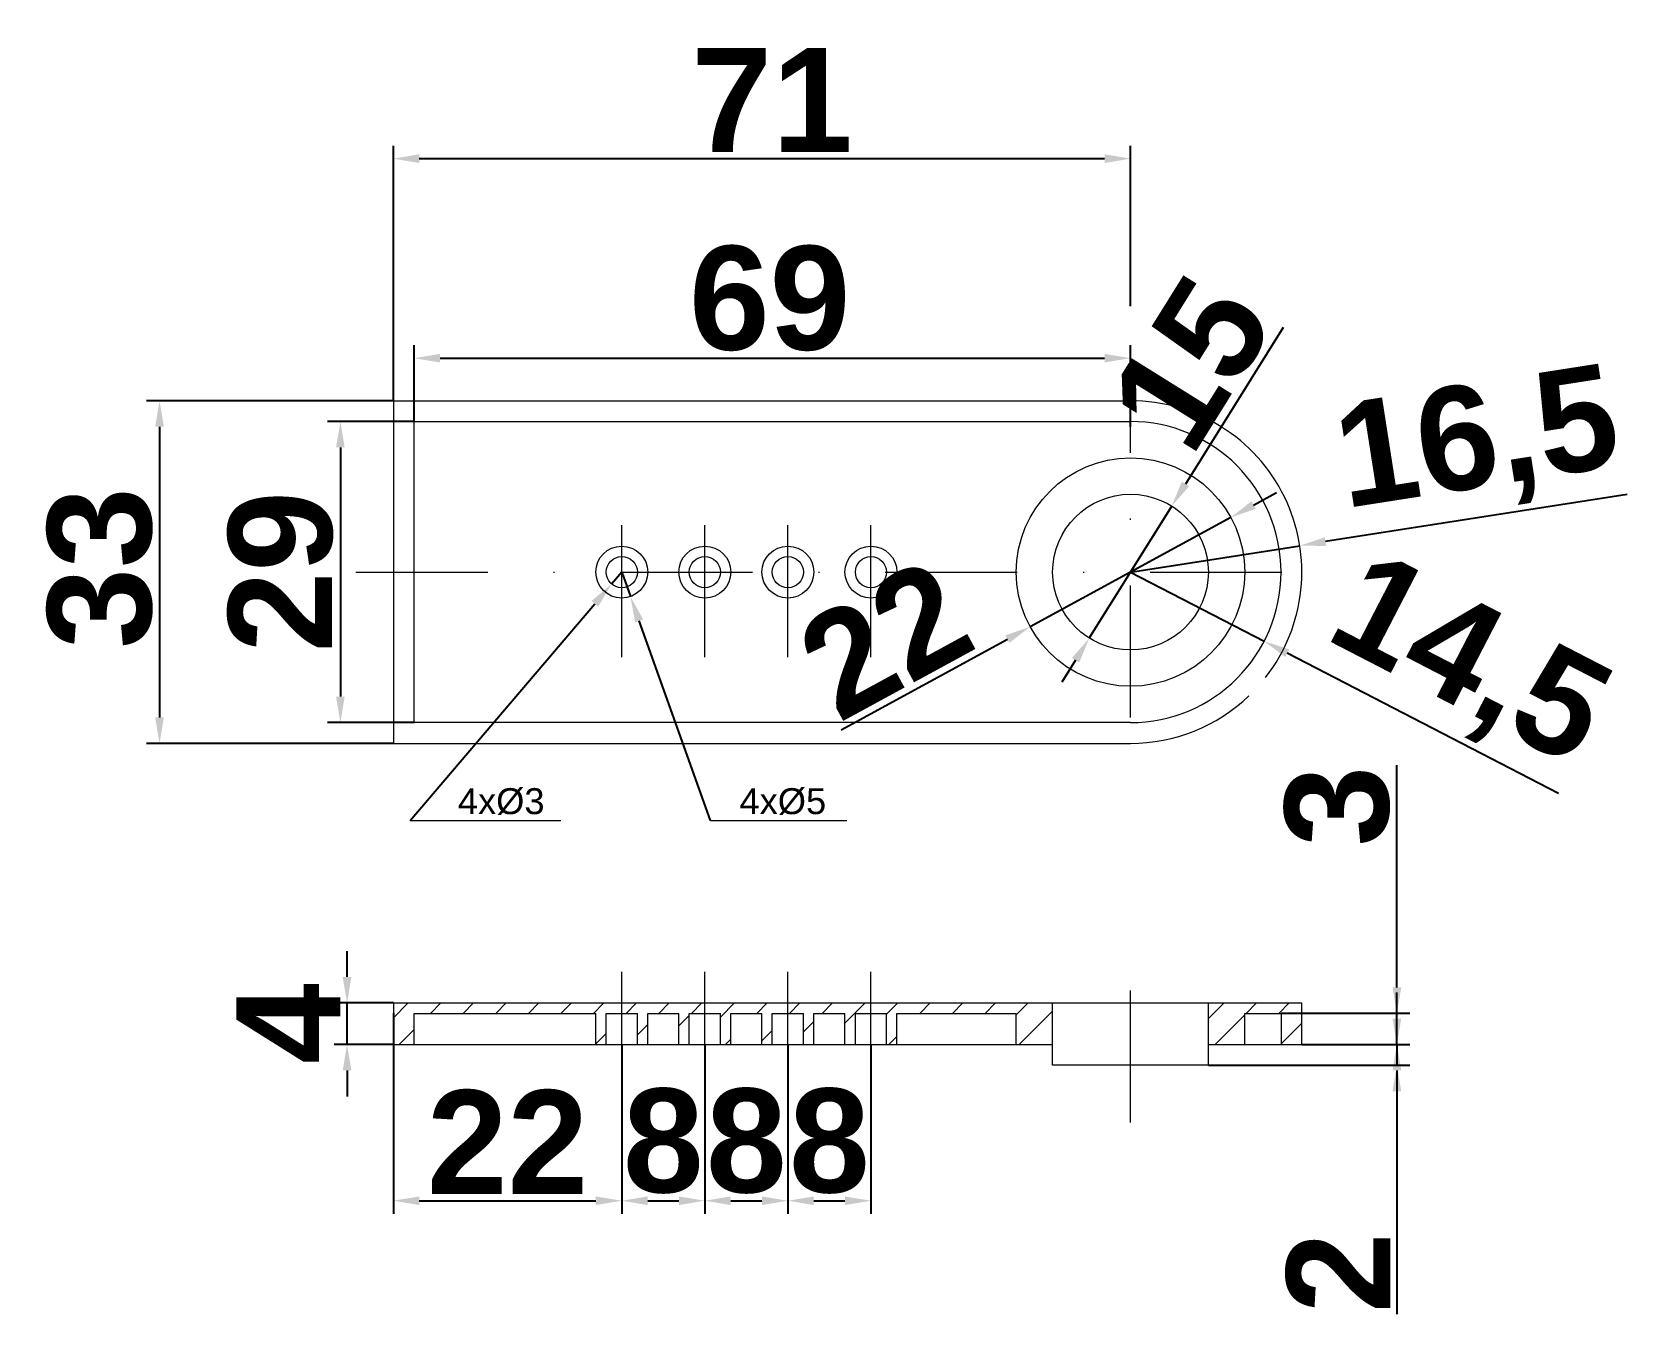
# Model space of a CAD drawing. Header units: millimetres. Extents: x 11 to 165, y 8 to 131.
import ezdxf

# ---------------------------------------------------------------- set-up
doc = ezdxf.new("R2010")
doc.units = ezdxf.units.MM
doc.linetypes.add('TRAZO_Y_PUNTO', pattern=[25.4, 12.7, -6.35, 0, -6.35])
for name, color, linetype, lineweight in [('01_Contornos', 7, 'Continuous', 20), ('03_Ejes', 1, 'TRAZO_Y_PUNTO', 18), ('04_Cotas', 3, 'Continuous', 18)]:
    doc.layers.add(name, color=color, linetype=linetype, lineweight=lineweight)
doc.styles.add('EstiloCota', font='arialbd.ttf', dxfattribs={"height": 10})
doc.styles.add('UNE', font='arial.ttf')
doc.dimstyles.new('CotasUNE', dxfattribs={"dimtxt": 10, "dimasz": 2.5, "dimexe": 1.25, "dimexo": 0, "dimtad": 1, "dimtxsty": 'EstiloCota', "dimcen": 2, "dimclrd": 256, "dimclrt": 256, "dimadec": 0, "dimazin": 0, "dimtfac": 1, "dimtmove": 0, "dimatfit": 3, "dimfxl": 1, "dimarcsym": 0})

# ---------------------------------------------------------------- blocks, each defined once
blk = doc.blocks.new('*D29')
at = {"layer": '04_Cotas', "color": 0, "lineweight": -2, "transparency": 16777216}
for p, q in [((46.23, 36.6), (46.23, 17.29)), ((68.23, 33.6), (68.23, 17.29))]:
    blk.add_line(p, q, dxfattribs=at)
at = {"layer": '04_Cotas', "lineweight": -2, "transparency": 16777216}
blk.add_line((48.73, 18.54), (65.73, 18.54), dxfattribs=at)
at = {"layer": '04_Cotas', "transparency": 16777216}
for points in [[(48.73, 18.95), (48.73, 18.12), (46.23, 18.54)], [(65.73, 18.95), (65.73, 18.12), (68.23, 18.54)]]:
    blk.add_solid(points, dxfattribs=at)
at = {"layer": 'Defpoints', "color": 0}
for p in [(46.23, 36.6), (68.23, 33.6), (68.23, 18.54)]:
    blk.add_point(p, dxfattribs=at)
at = {"layer": '04_Cotas', "transparency": 16777216, "insert": (57.23, 24.18), "char_height": 10, "attachment_point": 5, "style": 'EstiloCota'}
blk.add_mtext('22', dxfattribs=at)
blk = doc.blocks.new('*D30')
at = {"layer": '04_Cotas', "color": 0, "lineweight": -2, "transparency": 16777216}
for p, q in [((68.23, 33.6), (68.23, 17.29)), ((76.23, 33.6), (76.23, 17.29))]:
    blk.add_line(p, q, dxfattribs=at)
at = {"layer": '04_Cotas', "lineweight": -2, "transparency": 16777216}
blk.add_line((70.73, 18.54), (73.73, 18.54), dxfattribs=at)
at = {"layer": '04_Cotas', "transparency": 16777216}
for points in [[(70.73, 18.95), (70.73, 18.12), (68.23, 18.54)], [(73.73, 18.95), (73.73, 18.12), (76.23, 18.54)]]:
    blk.add_solid(points, dxfattribs=at)
at = {"layer": 'Defpoints', "color": 0}
for p in [(68.23, 33.6), (76.23, 33.6), (76.23, 18.54)]:
    blk.add_point(p, dxfattribs=at)
at = {"layer": '04_Cotas', "transparency": 16777216, "insert": (72.23, 24.27), "char_height": 10, "attachment_point": 5, "style": 'EstiloCota'}
blk.add_mtext('8', dxfattribs=at)
blk = doc.blocks.new('*D31')
at = {"layer": '04_Cotas', "color": 0, "lineweight": -2, "transparency": 16777216}
for p, q in [((76.23, 33.6), (76.23, 17.29)), ((84.23, 33.6), (84.23, 17.29))]:
    blk.add_line(p, q, dxfattribs=at)
at = {"layer": '04_Cotas', "lineweight": -2, "transparency": 16777216}
blk.add_line((78.73, 18.54), (81.73, 18.54), dxfattribs=at)
at = {"layer": '04_Cotas', "transparency": 16777216}
for points in [[(78.73, 18.95), (78.73, 18.12), (76.23, 18.54)], [(81.73, 18.95), (81.73, 18.12), (84.23, 18.54)]]:
    blk.add_solid(points, dxfattribs=at)
at = {"layer": 'Defpoints', "color": 0}
for p in [(76.23, 33.6), (84.23, 33.6), (84.23, 18.54)]:
    blk.add_point(p, dxfattribs=at)
at = {"layer": '04_Cotas', "transparency": 16777216, "insert": (80.23, 24.27), "char_height": 10, "attachment_point": 5, "style": 'EstiloCota'}
blk.add_mtext('8', dxfattribs=at)
blk = doc.blocks.new('*D32')
at = {"layer": '04_Cotas', "color": 0, "lineweight": -2, "transparency": 16777216}
for p, q in [((84.23, 33.6), (84.23, 17.29)), ((92.23, 33.6), (92.23, 17.29))]:
    blk.add_line(p, q, dxfattribs=at)
at = {"layer": '04_Cotas', "lineweight": -2, "transparency": 16777216}
blk.add_line((86.73, 18.54), (89.73, 18.54), dxfattribs=at)
at = {"layer": '04_Cotas', "transparency": 16777216}
for points in [[(86.73, 18.95), (86.73, 18.12), (84.23, 18.54)], [(89.73, 18.95), (89.73, 18.12), (92.23, 18.54)]]:
    blk.add_solid(points, dxfattribs=at)
at = {"layer": 'Defpoints', "color": 0}
for p in [(84.23, 33.6), (92.23, 33.6), (92.23, 18.54)]:
    blk.add_point(p, dxfattribs=at)
at = {"layer": '04_Cotas', "transparency": 16777216, "insert": (88.23, 24.27), "char_height": 10, "attachment_point": 5, "style": 'EstiloCota'}
blk.add_mtext('8', dxfattribs=at)
blk = doc.blocks.new('*D33')
at = {"layer": '04_Cotas', "color": 0, "lineweight": -2, "transparency": 16777216}
for p, q in [((48.23, 93.59), (48.23, 100.94)), ((117.23, 93.09), (117.23, 100.94))]:
    blk.add_line(p, q, dxfattribs=at)
at = {"layer": '04_Cotas', "lineweight": -2, "transparency": 16777216}
blk.add_line((50.73, 99.69), (114.73, 99.69), dxfattribs=at)
at = {"layer": '04_Cotas', "transparency": 16777216}
for points in [[(50.73, 100.11), (50.73, 99.28), (48.23, 99.69)], [(114.73, 100.11), (114.73, 99.28), (117.23, 99.69)]]:
    blk.add_solid(points, dxfattribs=at)
at = {"layer": 'Defpoints', "color": 0}
for p in [(117.23, 99.69), (48.23, 93.59), (117.23, 93.09)]:
    blk.add_point(p, dxfattribs=at)
at = {"layer": '04_Cotas', "transparency": 16777216, "insert": (82.48, 105.43), "char_height": 10, "attachment_point": 5, "style": 'EstiloCota'}
blk.add_mtext('69', dxfattribs=at)
blk = doc.blocks.new('*D34')
at = {"layer": '04_Cotas', "color": 0, "lineweight": -2, "transparency": 16777216}
for p, q in [((46.23, 95.59), (46.23, 120.16)), ((117.23, 104.69), (117.23, 120.16))]:
    blk.add_line(p, q, dxfattribs=at)
at = {"layer": '04_Cotas', "lineweight": -2, "transparency": 16777216}
blk.add_line((48.73, 118.91), (114.73, 118.91), dxfattribs=at)
at = {"layer": '04_Cotas', "transparency": 16777216}
for points in [[(48.73, 119.33), (48.73, 118.49), (46.23, 118.91)], [(114.73, 119.33), (114.73, 118.49), (117.23, 118.91)]]:
    blk.add_solid(points, dxfattribs=at)
at = {"layer": 'Defpoints', "color": 0}
for p in [(117.23, 118.91), (117.23, 104.69), (46.23, 95.59)]:
    blk.add_point(p, dxfattribs=at)
at = {"layer": '04_Cotas', "transparency": 16777216, "insert": (82.71, 124.56), "char_height": 10, "attachment_point": 5, "style": 'EstiloCota'}
blk.add_mtext('71', dxfattribs=at)
blk = doc.blocks.new('*D35')
at = {"layer": '04_Cotas', "color": 0, "lineweight": -2, "transparency": 16777216}
for p, q in [((48.23, 93.59), (39.88, 93.59)), ((48.23, 64.59), (39.88, 64.59))]:
    blk.add_line(p, q, dxfattribs=at)
at = {"layer": '04_Cotas', "lineweight": -2, "transparency": 16777216}
blk.add_line((41.13, 91.09), (41.13, 67.09), dxfattribs=at)
at = {"layer": '04_Cotas', "transparency": 16777216}
for points in [[(40.71, 91.09), (41.54, 91.09), (41.13, 93.59)], [(40.71, 67.09), (41.54, 67.09), (41.13, 64.59)]]:
    blk.add_solid(points, dxfattribs=at)
at = {"layer": 'Defpoints', "color": 0}
for p in [(48.23, 93.59), (41.13, 64.59), (48.23, 64.59)]:
    blk.add_point(p, dxfattribs=at)
at = {"layer": '04_Cotas', "transparency": 16777216, "insert": (35.39, 79.13), "char_height": 10, "attachment_point": 5, "rotation": 90, "style": 'EstiloCota'}
blk.add_mtext('29', dxfattribs=at)
blk = doc.blocks.new('*D26')
at = {"layer": '04_Cotas', "color": 0, "lineweight": -2, "transparency": 16777216}
for p, q in [((46.23, 95.59), (22.46, 95.59)), ((46.23, 62.59), (22.46, 62.59))]:
    blk.add_line(p, q, dxfattribs=at)
at = {"layer": '04_Cotas', "lineweight": -2, "transparency": 16777216}
blk.add_line((23.71, 93.09), (23.71, 65.09), dxfattribs=at)
at = {"layer": '04_Cotas', "transparency": 16777216}
for points in [[(23.29, 93.09), (24.13, 93.09), (23.71, 95.59)], [(23.29, 65.09), (24.13, 65.09), (23.71, 62.59)]]:
    blk.add_solid(points, dxfattribs=at)
at = {"layer": 'Defpoints', "color": 0}
for p in [(46.23, 95.59), (23.71, 62.59), (46.23, 62.59)]:
    blk.add_point(p, dxfattribs=at)
at = {"layer": '04_Cotas', "transparency": 16777216, "insert": (17.98, 79.48), "char_height": 10, "attachment_point": 5, "rotation": 90, "style": 'EstiloCota'}
blk.add_mtext('33', dxfattribs=at)
blk = doc.blocks.new('*D36')
at = {"layer": '04_Cotas', "lineweight": -2, "transparency": 16777216}
for p, q in [((41.77, 40.09), (41.77, 42.59)), ((41.77, 33.59), (41.77, 37.59)), ((41.77, 31.09), (41.77, 28.59))]:
    blk.add_line(p, q, dxfattribs=at)
at = {"layer": '04_Cotas', "color": 0, "lineweight": -2, "transparency": 16777216}
for p, q in [((46.23, 37.59), (40.52, 37.59)), ((46.23, 33.59), (40.52, 33.59))]:
    blk.add_line(p, q, dxfattribs=at)
at = {"layer": '04_Cotas', "transparency": 16777216}
for points in [[(41.35, 40.09), (42.19, 40.09), (41.77, 37.59)], [(41.35, 31.09), (42.19, 31.09), (41.77, 33.59)]]:
    blk.add_solid(points, dxfattribs=at)
at = {"layer": 'Defpoints', "color": 0}
for p in [(41.77, 37.59), (46.23, 37.59), (46.23, 33.59)]:
    blk.add_point(p, dxfattribs=at)
at = {"layer": '04_Cotas', "transparency": 16777216, "insert": (36.12, 35.59), "char_height": 10, "attachment_point": 5, "rotation": 90, "style": 'EstiloCota'}
blk.add_mtext('4', dxfattribs=at)
blk = doc.blocks.new('*D37')
at = {"layer": '04_Cotas', "lineweight": -2, "transparency": 16777216}
for p, q in [((142.89, 36.09), (142.89, 38.59)), ((142.89, 33.59), (142.89, 31.59)), ((142.89, 29.09), (142.89, 7.62))]:
    blk.add_line(p, q, dxfattribs=at)
at = {"layer": '04_Cotas', "color": 0, "lineweight": -2, "transparency": 16777216}
for p, q in [((133.73, 33.59), (144.14, 33.59)), ((124.73, 31.59), (144.14, 31.59))]:
    blk.add_line(p, q, dxfattribs=at)
at = {"layer": '04_Cotas', "transparency": 16777216}
for points in [[(142.47, 36.09), (143.31, 36.09), (142.89, 33.59)], [(142.47, 29.09), (143.31, 29.09), (142.89, 31.59)]]:
    blk.add_solid(points, dxfattribs=at)
at = {"layer": 'Defpoints', "color": 0}
for p in [(133.73, 33.59), (142.89, 33.59), (124.73, 31.59)]:
    blk.add_point(p, dxfattribs=at)
at = {"layer": '04_Cotas', "transparency": 16777216, "insert": (137.25, 11.6), "char_height": 10, "attachment_point": 5, "rotation": 90, "style": 'EstiloCota'}
blk.add_mtext('2', dxfattribs=at)
blk = doc.blocks.new('*D38')
at = {"layer": '04_Cotas', "lineweight": -2, "transparency": 16777216}
for p, q in [((142.89, 39.09), (142.89, 60.48)), ((142.89, 33.59), (142.89, 36.59)), ((142.89, 31.09), (142.89, 28.59))]:
    blk.add_line(p, q, dxfattribs=at)
at = {"layer": '04_Cotas', "color": 0, "lineweight": -2, "transparency": 16777216}
for p, q in [((131.73, 36.59), (144.14, 36.59)), ((133.73, 33.59), (144.14, 33.59))]:
    blk.add_line(p, q, dxfattribs=at)
at = {"layer": '04_Cotas', "transparency": 16777216}
for points in [[(142.47, 39.09), (143.31, 39.09), (142.89, 36.59)], [(142.47, 31.09), (143.31, 31.09), (142.89, 33.59)]]:
    blk.add_solid(points, dxfattribs=at)
at = {"layer": 'Defpoints', "color": 0}
for p in [(131.73, 36.59), (133.73, 33.59), (142.89, 33.59)]:
    blk.add_point(p, dxfattribs=at)
at = {"layer": '04_Cotas', "transparency": 16777216, "insert": (137.16, 56.54), "char_height": 10, "attachment_point": 5, "rotation": 90, "style": 'EstiloCota'}
blk.add_mtext('3', dxfattribs=at)
blk = doc.blocks.new('*D39')
at = {"layer": '04_Cotas', "lineweight": -2, "transparency": 16777216}
for p, q in [((131.92, 102.64), (122.52, 87.57)), ((113.26, 72.72), (121.2, 85.45)), ((111.94, 70.6), (110.62, 68.48))]:
    blk.add_line(p, q, dxfattribs=at)
at = {"layer": '04_Cotas', "transparency": 16777216}
for points in [[(122.17, 87.79), (122.88, 87.35), (121.2, 85.45)], [(111.59, 70.82), (112.29, 70.38), (113.26, 72.72)]]:
    blk.add_solid(points, dxfattribs=at)
at = {"layer": 'Defpoints', "color": 0}
for p in [(121.2, 85.45), (113.26, 72.72)]:
    blk.add_point(p, dxfattribs=at)
at = {"layer": '04_Cotas', "transparency": 16777216, "insert": (123.02, 99.2), "char_height": 10, "attachment_point": 5, "rotation": 58.0512, "style": 'EstiloCota'}
blk.add_mtext('15', dxfattribs=at)
blk = doc.blocks.new('*D40')
at = {"layer": '04_Cotas', "lineweight": -2, "transparency": 16777216}
for p, q in [((129.09, 85.54), (131.28, 86.74)), ((126.89, 84.35), (107.57, 73.83)), ((89.36, 63.91), (105.37, 72.63))]:
    blk.add_line(p, q, dxfattribs=at)
at = {"layer": '04_Cotas', "transparency": 16777216}
for points in [[(128.89, 85.91), (129.29, 85.18), (126.89, 84.35)], [(105.18, 73), (105.57, 72.27), (107.57, 73.83)]]:
    blk.add_solid(points, dxfattribs=at)
at = {"layer": 'Defpoints', "color": 0}
for p in [(126.89, 84.35), (107.57, 73.83)]:
    blk.add_point(p, dxfattribs=at)
at = {"layer": '04_Cotas', "transparency": 16777216, "insert": (93.57, 72.63), "char_height": 10, "attachment_point": 5, "rotation": 28.5682, "style": 'EstiloCota'}
blk.add_mtext('22', dxfattribs=at)
blk = doc.blocks.new('*D41')
at = {"layer": '04_Cotas', "lineweight": -2, "transparency": 16777216}
for p, q in [((117.23, 79.09), (130.11, 72.43)), ((158.46, 57.77), (132.33, 71.28))]:
    blk.add_line(p, q, dxfattribs=at)
at = {"layer": '04_Cotas', "transparency": 16777216}
blk.add_solid([(132.52, 71.65), (132.14, 70.91), (130.11, 72.43)], dxfattribs=at)
at = {"layer": 'Defpoints', "color": 0}
for p in [(117.23, 79.09), (130.11, 72.43)]:
    blk.add_point(p, dxfattribs=at)
at = {"layer": '04_Cotas', "transparency": 16777216, "insert": (149.61, 69.96), "char_height": 10, "attachment_point": 5, "rotation": 332.6627, "style": 'EstiloCota'}
blk.add_mtext('14,5', dxfattribs=at)
blk = doc.blocks.new('*D42')
at = {"layer": '04_Cotas', "lineweight": -2, "transparency": 16777216}
for p, q in [((68.23, 79.09), (67.26, 77.95)), ((47.86, 55.15), (65.64, 76.04))]:
    blk.add_line(p, q, dxfattribs=at)
at = {"layer": '04_Cotas', "transparency": 16777216}
blk.add_solid([(65.32, 76.31), (65.96, 75.77), (67.26, 77.95)], dxfattribs=at)
at = {"layer": 'Defpoints', "color": 0}
for p in [(68.23, 79.09), (67.26, 77.95)]:
    blk.add_point(p, dxfattribs=at)
blk = doc.blocks.new('*D27')
at = {"layer": '04_Cotas', "lineweight": -2, "transparency": 16777216}
for p, q in [((68.23, 79.09), (69.07, 76.73)), ((76.77, 55.15), (69.91, 74.38))]:
    blk.add_line(p, q, dxfattribs=at)
at = {"layer": '04_Cotas', "transparency": 16777216}
blk.add_solid([(70.3, 74.52), (69.52, 74.24), (69.07, 76.73)], dxfattribs=at)
at = {"layer": 'Defpoints', "color": 0}
for p in [(68.23, 79.09), (69.07, 76.73)]:
    blk.add_point(p, dxfattribs=at)
blk = doc.blocks.new('*D28')
at = {"layer": '04_Cotas', "lineweight": -2, "transparency": 16777216}
for p, q in [((165.06, 86.56), (136, 82.02)), ((117.23, 79.09), (133.53, 81.63))]:
    blk.add_line(p, q, dxfattribs=at)
at = {"layer": '04_Cotas', "transparency": 16777216}
blk.add_solid([(135.94, 82.43), (136.07, 81.61), (133.53, 81.63)], dxfattribs=at)
at = {"layer": 'Defpoints', "color": 0}
for p in [(133.53, 81.63), (117.23, 79.09)]:
    blk.add_point(p, dxfattribs=at)
at = {"layer": '04_Cotas', "transparency": 16777216, "insert": (150.72, 91.16), "char_height": 10, "attachment_point": 5, "rotation": 8.8787, "style": 'EstiloCota'}
blk.add_mtext('16,5', dxfattribs=at)

msp = doc.modelspace()

# ---------------------------------------------------------------- hatches: boundary and pattern name
at = {"layer": '01_Contornos'}
h = msp.add_hatch(dxfattribs=at)
h.set_pattern_fill('LINE', scale=0.7, angle=45)
h.set_pattern_definition([(45, (-3.769, -4.4117), (-1.571545, 1.571545), [])])
h.paths.add_polyline_path([(48.231, 36.588), (65.731, 36.588), (65.731, 33.588), (66.731, 33.588), (66.731, 36.588), (69.731, 36.588), (69.731, 33.588), (70.731, 33.588), (70.731, 36.588), (73.731, 36.588), (73.731, 33.588), (74.731, 33.588), (74.731, 36.588), (77.731, 36.588), (77.731, 33.588), (78.731, 33.588), (78.731, 36.588), (81.731, 36.588), (81.731, 33.588), (82.731, 33.588), (82.731, 36.588), (85.731, 36.588), (85.731, 33.588), (86.731, 33.588), (86.731, 36.588), (89.731, 36.588), (89.731, 33.588), (90.731, 33.588), (90.731, 36.588), (93.731, 36.588), (93.731, 33.588), (94.731, 33.588), (94.731, 36.588), (106.231, 36.588), (106.231, 33.588), (109.731, 33.588), (109.731, 37.588), (46.231, 37.588), (46.231, 33.588), (48.231, 33.588)])
h.paths.add_polyline_path([(128.231, 36.588), (131.731, 36.588), (131.731, 33.588), (133.731, 33.588), (133.731, 37.588), (124.731, 37.588), (124.731, 33.588), (128.231, 33.588)])

# ---------------------------------------------------------------- linework, layer by layer
at = {"layer": '01_Contornos', "color": 7}
for p, q in [((46.231, 95.588), (117.231, 95.588)), ((46.231, 95.588), (46.231, 62.588)), ((48.231, 64.588), (48.231, 93.588)), ((48.231, 93.588), (117.231, 93.588)), ((117.231, 64.588), (48.231, 64.588)), ((46.231, 62.588), (117.231, 62.588)), ((46.231, 37.588), (133.731, 37.588)), ((46.231, 37.588), (46.231, 33.588)), ((109.731, 31.588), (109.731, 37.588)), ((124.731, 31.588), (124.731, 37.588)), ((133.731, 33.588), (133.731, 37.588)), ((48.231, 33.588), (48.231, 36.588)), ((48.231, 36.588), (65.731, 36.588)), ((65.731, 33.588), (65.731, 36.588)), ((66.731, 36.588), (69.731, 36.588)), ((66.731, 33.588), (66.731, 36.588)), ((69.731, 33.588), (69.731, 36.588)), ((70.731, 36.588), (73.731, 36.588)), ((70.731, 33.588), (70.731, 36.588)), ((73.731, 33.588), (73.731, 36.588)), ((74.731, 36.588), (77.731, 36.588)), ((74.731, 33.588), (74.731, 36.588)), ((77.731, 33.588), (77.731, 36.588)), ((78.731, 36.588), (81.731, 36.588)), ((78.731, 33.588), (78.731, 36.588)), ((81.731, 33.588), (81.731, 36.588)), ((82.731, 36.588), (85.731, 36.588)), ((82.731, 33.588), (82.731, 36.588)), ((85.731, 33.588), (85.731, 36.588)), ((86.731, 36.588), (89.731, 36.588)), ((86.731, 33.588), (86.731, 36.588)), ((89.731, 33.588), (89.731, 36.588)), ((90.731, 36.588), (93.731, 36.588)), ((90.731, 33.588), (90.731, 36.588)), ((93.731, 33.588), (93.731, 36.588)), ((94.731, 36.588), (106.231, 36.588)), ((94.731, 33.588), (94.731, 36.588)), ((106.231, 33.588), (106.231, 36.588)), ((128.231, 36.588), (131.731, 36.588)), ((128.231, 33.588), (128.231, 36.588)), ((131.731, 36.588), (131.731, 33.588)), ((46.231, 33.588), (109.731, 33.588)), ((124.731, 33.588), (133.731, 33.588)), ((124.731, 31.588), (109.731, 31.588))]:
    msp.add_line(p, q, dxfattribs=at)
for centre, radius in [((117.231, 79.088), 11), ((117.231, 79.088), 7.5), ((68.231, 79.088), 2.5), ((76.231, 79.088), 2.5), ((84.231, 79.088), 2.5), ((92.231, 79.088), 2.5), ((68.231, 79.088), 1.5), ((76.231, 79.088), 1.5), ((84.231, 79.088), 1.5), ((92.231, 79.088), 1.5)]:
    msp.add_circle(centre, radius, dxfattribs=at)
for radius, start, end in [(16.5, 322.07446, 90), (14.5, 270, 90), (16.5, 270, 313.7423)]:
    msp.add_arc((117.231, 79.088), radius, start, end, dxfattribs=at)
at = {"layer": '03_Ejes'}
for p, q in [((117.231, 65.088), (117.231, 93.088)), ((68.231, 70.901), (68.231, 87.276)), ((76.231, 70.901), (76.231, 87.276)), ((84.231, 70.901), (84.231, 87.276)), ((92.231, 70.901), (92.231, 87.276)), ((42.616, 79.088), (135.636, 79.088)), ((117.231, 26.088), (117.231, 43.088)), ((68.231, 30.588), (68.231, 40.587)), ((76.231, 30.588), (76.231, 40.587)), ((84.231, 30.588), (84.231, 40.587)), ((92.231, 30.588), (92.231, 40.587))]:
    msp.add_line(p, q, dxfattribs=at)
at = {"layer": '04_Cotas'}
for p, q in [((47.86, 55.15), (62.352, 55.15)), ((76.77, 55.15), (89.918, 55.15))]:
    msp.add_line(p, q, dxfattribs=at)

# ---------------------------------------------------------------- texts
at = {"layer": '04_Cotas', "style": 'UNE'}
for s, p in [('4x%%C3', (52.446, 55.775)), ('4x%%C5', (79.57, 55.775))]:
    msp.add_text(s, height=2.5, dxfattribs=at).set_placement(p)

# ---------------------------------------------------------------- dimensions: what is measured, and where the dimension line sits
at = {"layer": '04_Cotas'}
for base, p1, p2, picture, middle in [((117.231, 118.911), (46.231, 95.588), (117.231, 104.694), '*D34', (82.714, 118.911)), ((117.231, 99.694), (48.231, 93.588), (117.231, 93.088), '*D33', (82.482, 99.694))]:
    dim = msp.add_linear_dim(base=base, p1=p1, p2=p2, dimstyle='CotasUNE', dxfattribs=at)
    dim.commit()
    dim.dimension.update_dxf_attribs({"geometry": picture, "text_midpoint": middle, "dimtype": 160})
for p1, p2, text, picture, middle in [((113.262, 72.724), (121.2, 85.452), '15', '*D39', (123.021, 99.202)), ((126.892, 84.349), (107.57, 73.828), '22', '*D40', (93.568, 72.632))]:
    dim = msp.add_diameter_dim_2p(p1=p1, p2=p2, text=text, dimstyle='CotasUNE', dxfattribs=at)
    dim.commit()
    dim.dimension.update_dxf_attribs({"geometry": picture, "text_midpoint": middle})
for mpoint, text, picture, middle in [((133.533, 81.635), '16,5', '*D28', (150.725, 91.163)), ((130.112, 72.429), '14,5', '*D41', (149.611, 69.96))]:
    dim = msp.add_radius_dim(center=(117.231, 79.088), mpoint=mpoint, text=text, dimstyle='CotasUNE', dxfattribs=at)
    dim.commit()
    dim.dimension.update_dxf_attribs({"geometry": picture, "text_midpoint": middle})
for base, p1, p2, picture, middle in [((23.709, 62.588), (46.231, 95.588), (46.231, 62.588), '*D26', (23.709, 79.477)), ((41.128, 64.588), (48.231, 93.588), (48.231, 64.588), '*D35', (41.128, 79.134)), ((142.89, 33.588), (131.731, 36.588), (133.731, 33.588), '*D38', (142.89, 56.535)), ((41.77, 37.588), (46.231, 33.588), (46.231, 37.588), '*D36', (41.77, 35.588)), ((142.89, 33.588), (124.731, 31.588), (133.731, 33.588), '*D37', (142.89, 11.604))]:
    dim = msp.add_linear_dim(base=base, p1=p1, p2=p2, angle=90, dimstyle='CotasUNE', dxfattribs=at)
    dim.commit()
    dim.dimension.update_dxf_attribs({"geometry": picture, "text_midpoint": middle, "dimtype": 160})
for mpoint, picture, middle in [((67.259, 77.946), '*D42', (47.86, 55.15)), ((69.071, 76.734), '*D27', (76.77, 55.15))]:
    dim = msp.add_radius_dim(center=(68.231, 79.088), mpoint=mpoint, text=' ', dimstyle='CotasUNE', dxfattribs=at)
    dim.commit()
    dim.dimension.update_dxf_attribs({"geometry": picture, "text_midpoint": middle, "dimtype": 164})
for base, p1, p2, picture, middle in [((68.231, 18.536), (46.231, 36.595), (68.231, 33.595), '*D29', (57.231, 24.182)), ((76.231, 18.536), (68.231, 33.595), (76.231, 33.595), '*D30', (72.231, 24.27)), ((84.231, 18.536), (76.231, 33.595), (84.231, 33.595), '*D31', (80.231, 24.27)), ((92.231, 18.536), (84.231, 33.595), (92.231, 33.595), '*D32', (88.231, 24.27))]:
    dim = msp.add_linear_dim(base=base, p1=p1, p2=p2, dimstyle='CotasUNE', dxfattribs=at)
    dim.commit()
    dim.dimension.update_dxf_attribs({"geometry": picture, "text_midpoint": middle})

doc.saveas('drawing.dxf')
